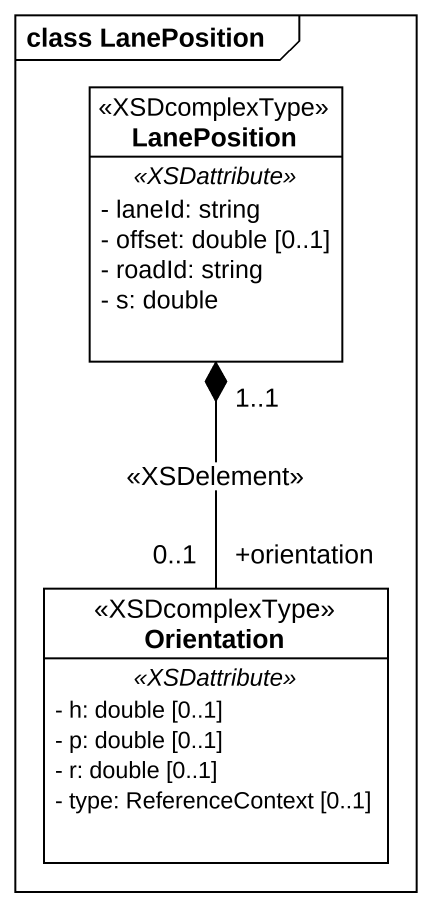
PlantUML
@startuml
mainframe class LanePosition
hide circle
hide empty members
skinparam classAttributeIconSize 0
class LanePosition <<XSDcomplexType>> {
  .. <<XSDattribute>> ..
  - laneId: string
  - offset: double [0..1]
  - roadId: string
  - s: double
}
class Orientation <<XSDcomplexType>> {
  .. <<XSDattribute>> ..
  - h: double [0..1]
  - p: double [0..1]
  - r: double [0..1]
  - type: ReferenceContext [0..1]
}
LanePosition "1..1" *-- "+orientation\n0..1" Orientation : <<XSDelement>>
@enduml
